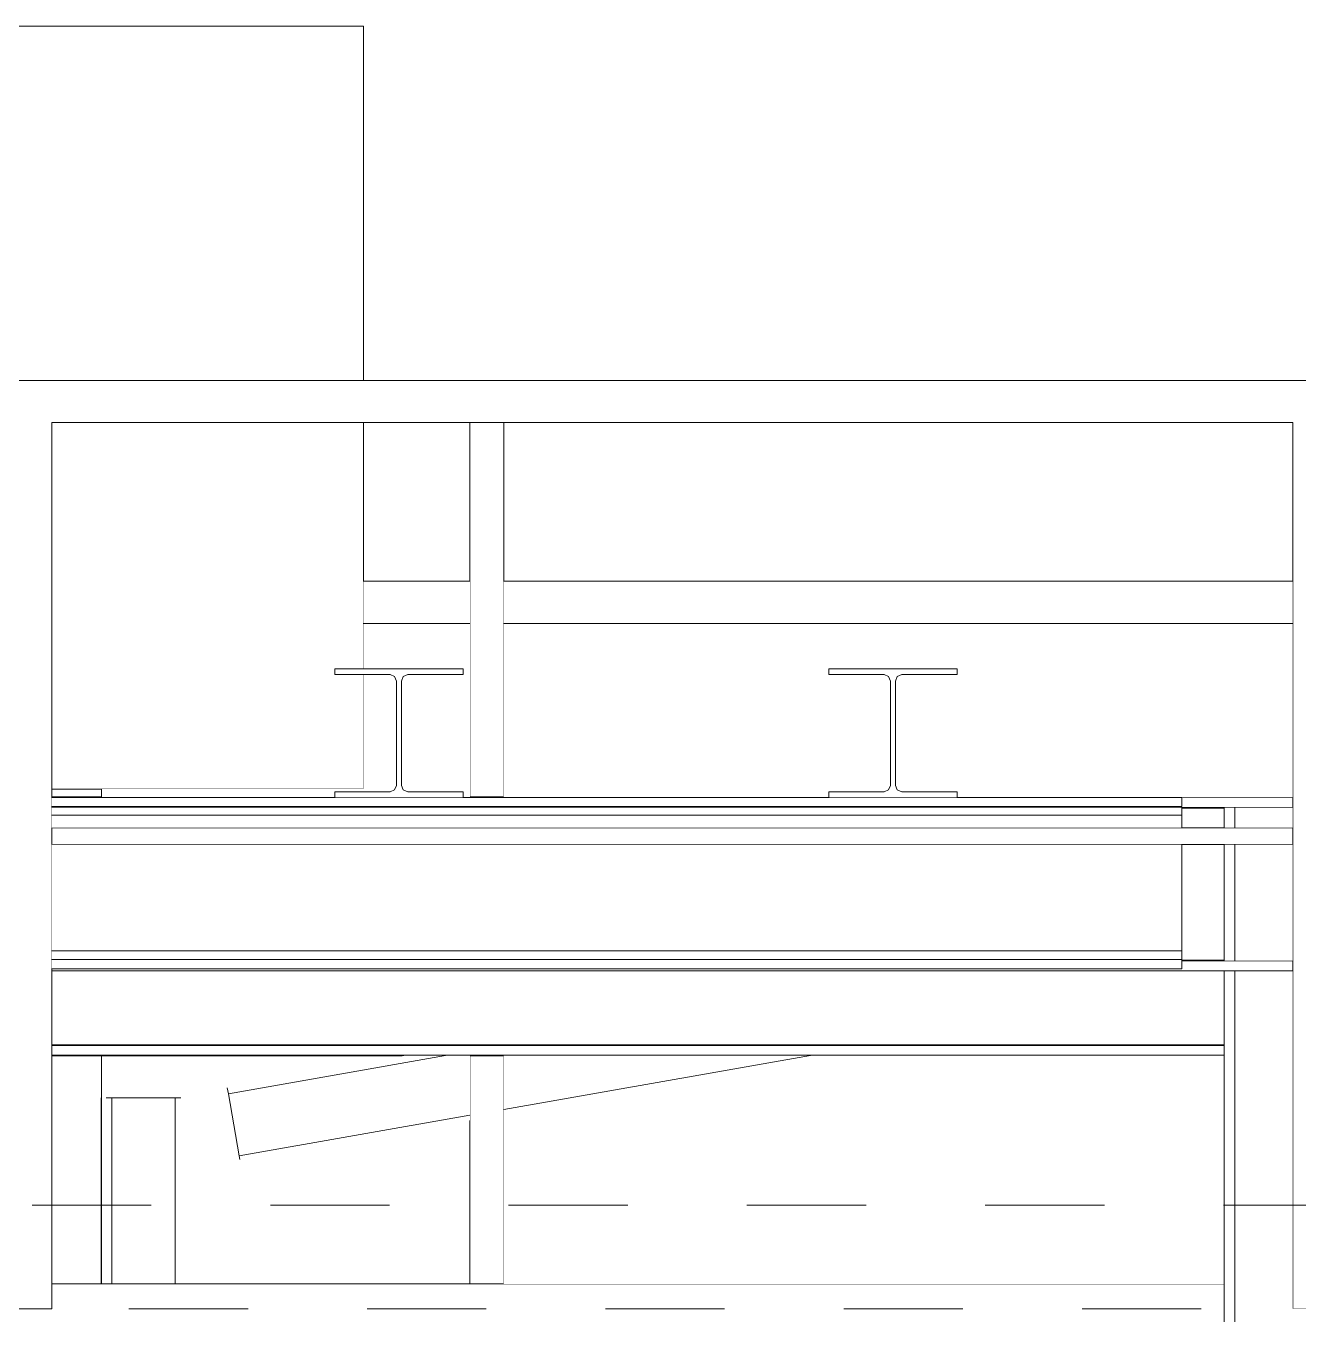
# Model space of a CAD drawing. Header units: millimetres. Extents: x -48147 to 1417267, y -496296 to 18123.
# Drawn here: x 1384916 to 1386423, y -475115 to -473553 of the extents above; entities that cross this region are included whole.
import ezdxf

# ---------------------------------------------------------------- set-up
doc = ezdxf.new("R2010")
doc.units = ezdxf.units.MM
doc.header["$MEASUREMENT"] = 0
doc.linetypes.add('Dashed', pattern=[2822.222233, 1411.111116, -1411.111116])
doc.linetypes.add('Wipeout_Contour', pattern=[1000, 0, -1000])
for name, color, linetype, lineweight, true_color in [('0_Pen_No__105', 7, 'Continuous', 15, 0xa6a6a6), ('New_A-20-M_Roof_Accessory_Pen_No__36', 7, 'Continuous', 35, 0x2a2a2a), ('New_A-20-M_Roof_Pen_No__63', 7, 'Continuous', 20, 0x606060), ('New_A-25-M_Wall_Ext_Pen_No__64', 7, 'Continuous', 20, 0x606060)]:
    doc.layers.add(name, color=color, linetype=linetype, lineweight=lineweight, true_color=true_color)
for name, color, linetype, lineweight in [('A-25-M_Wall_Int_Pen_No__2', 8, 'Continuous', 15), ('New_A-20-M_Roof_Accessory_Pen_No__89', 8, 'Continuous', 20), ('New_A-20-M_Roof_Pen_No__92', 8, 'Continuous', 13), ('S-280-M_COLUMN.IFC Import_Pen_No__88', 8, 'Continuous', 20), ('S-280-M_STRUCT_FRAME.IFC Import_Pen_No__90', 8, 'Continuous', 20)]:
    doc.layers.add(name, color=color, linetype=linetype, lineweight=lineweight)
for name, color, linetype in [('New_A-20-M_Roof', 7, 'Continuous'), ('New_A-20-M_Roof_Accessory', 7, 'Continuous'), ('New_A-25-M_Wall_Ext', 7, 'Continuous'), ('S-280-M_COLUMN.IFC Import', 7, 'Continuous'), ('S-280-M_STRUCT_FRAME.IFC Import', 7, 'Continuous')]:
    doc.layers.add(name, color=color, linetype=linetype)

# ---------------------------------------------------------------- blocks, each defined once
blk = doc.blocks.new('Section Elem_7_2', base_point=(1376122.5, -491272.8))
at = {"color": 254, "linetype": 'Wipeout_Contour', "lineweight": 0, "ltscale": 5854455.534015944}
blk.add_wipeout([(1384315.6, -473972.8), (1385315.6, -473972.8), (1385315.6, -473553.2), (1384315.6, -473553.2)], dxfattribs=at).dxf.layer = 'New_A-20-M_Roof_Accessory'
at = {"color": 254, "linetype": 'Wipeout_Contour', "lineweight": 0, "ltscale": 26347029.64324403}
blk.add_wipeout([(1384315.6, -474457), (1384768, -474457), (1384769.8, -474452.6), (1384769.8, -474329), (1384767.6, -474323.6), (1384762.2, -474321.4), (1384696.6, -474321.4), (1384696.6, -474314.6), (1384848.8, -474314.6), (1384848.8, -474321.4), (1384783.2, -474321.4), (1384777.8, -474323.6), (1384775.6, -474329), (1384775.6, -474452.6), (1384777.4, -474457), (1384906.4, -474457), (1384906.4, -474022.8), (1384315.6, -474022.8)], dxfattribs=at).dxf.layer = 'New_A-20-M_Roof_Accessory'
at = {"color": 254, "linetype": 'Wipeout_Contour', "lineweight": 0, "ltscale": 11713267.79976792}
blk.add_wipeout([(1384946.4, -474022.8), (1384946.4, -474457), (1385315.6, -474457), (1385315.6, -474321.4), (1385281.6, -474321.4), (1385281.6, -474314.6), (1385315.6, -474314.6), (1385315.6, -474022.8)], dxfattribs=at).dxf.layer = 'New_A-20-M_Roof_Accessory'
at = {"layer": 'New_A-20-M_Roof_Accessory_Pen_No__89', "linetype": 'Continuous'}
for p, q in [((1384315.6, -473553.2), (1384315.6, -473972.8)), ((1385315.6, -473553.2), (1384315.6, -473553.2)), ((1385315.6, -473553.2), (1385315.6, -473972.8)), ((1384315.6, -474022.8), (1384315.6, -474457)), ((1385315.6, -474022.8), (1385315.6, -474314.6)), ((1385315.6, -474321.4), (1385315.6, -474457)), ((1384768, -474457), (1384315.6, -474457)), ((1384906.4, -474457), (1384777.4, -474457)), ((1385315.6, -474457), (1384946.4, -474457))]:
    blk.add_line(p, q, dxfattribs=at)
blk = doc.blocks.new('Section Elem_85_2', base_point=(1376122.5, -491272.8))
at = {"color": 254, "linetype": 'Wipeout_Contour', "lineweight": 0, "ltscale": 5857525.053483143}
blk.add_wipeout([(1385481.8, -474022.8), (1385441.8, -474022.8), (1385441.8, -474466.6), (1385481.8, -474466.6)], dxfattribs=at).dxf.layer = 'New_A-25-M_Wall_Ext'
at = {"color": 254, "linetype": 'Wipeout_Contour', "lineweight": 0, "ltscale": 5858384.829048105}
blk.add_wipeout([(1385441.8, -475043.3), (1385481.8, -475043.3), (1385481.8, -474772.8), (1385441.8, -474772.8)], dxfattribs=at).dxf.layer = 'New_A-25-M_Wall_Ext'
at = {"layer": 'New_A-25-M_Wall_Ext_Pen_No__64', "linetype": 'Continuous'}
for p, q in [((1385441.8, -474466.6), (1385441.8, -474022.8)), ((1385481.8, -474466.6), (1385481.8, -474022.8)), ((1385441.8, -475043.3), (1385441.8, -474772.8)), ((1385481.8, -475043.3), (1385481.8, -474772.8))]:
    blk.add_line(p, q, dxfattribs=at)
blk = doc.blocks.new('Section Elem_105_2', base_point=(1376122.5, -491272.8))
at = {"color": 254, "linetype": 'Wipeout_Contour', "lineweight": 0, "ltscale": 11719081.77538154}
blk.add_wipeout([(1384946.4, -474477.8), (1384946.4, -474479.1), (1386416.4, -474479.1), (1386416.4, -474466.6), (1386018.9, -474466.6), (1386018.9, -474466.8), (1386284.8, -474466.8), (1386284.8, -474477.8)], dxfattribs=at).dxf.layer = 'New_A-20-M_Roof_Accessory'
at = {"color": 254, "linetype": 'Wipeout_Contour', "lineweight": 0, "ltscale": 5861184.066761384}
blk.add_wipeout([(1386284.8, -474660.3), (1386335.1, -474660.3), (1386335.1, -474522.8), (1386284.8, -474522.8)], dxfattribs=at).dxf.layer = 'New_A-20-M_Roof_Accessory'
at = {"layer": 'New_A-20-M_Roof_Accessory_Pen_No__36', "linetype": 'Continuous'}
blk.add_line((1386416.4, -474466.6), (1386018.9, -474466.6), dxfattribs=at)
at = {"color": 254, "linetype": 'Wipeout_Contour', "lineweight": 0, "ltscale": 5856496.629509414}
blk.add_wipeout([(1384946.4, -474466.8), (1385281.6, -474466.8), (1385281.6, -474466.6), (1384946.4, -474466.6)], dxfattribs=at).dxf.layer = 'New_A-20-M_Roof_Accessory'
at = {"color": 254, "linetype": 'Wipeout_Contour', "lineweight": 0, "ltscale": 5858525.845223996}
blk.add_wipeout([(1385866.7, -474466.6), (1385433.8, -474466.6), (1385433.8, -474466.8), (1385866.7, -474466.8)], dxfattribs=at).dxf.layer = 'New_A-20-M_Roof_Accessory'
at = {"color": 254, "linetype": 'Wipeout_Contour', "lineweight": 0, "ltscale": 5861053.740932083}
blk.add_wipeout([(1386284.8, -474502.8), (1386335.1, -474502.8), (1386335.1, -474479.1), (1386284.8, -474479.1)], dxfattribs=at).dxf.layer = 'New_A-20-M_Roof_Accessory'
at = {"color": 254, "linetype": 'Wipeout_Contour', "lineweight": 0, "ltscale": 8789497.496430757}
blk.add_wipeout([(1384946.4, -474670), (1384946.4, -474672.8), (1386416.4, -474672.8), (1386416.4, -474660.3), (1386284.8, -474660.3), (1386284.8, -474670)], dxfattribs=at).dxf.layer = 'New_A-20-M_Roof_Accessory'
at = {"layer": 'New_A-20-M_Roof_Accessory_Pen_No__36', "linetype": 'Continuous'}
for p, q in [((1385281.6, -474466.6), (1384946.4, -474466.6)), ((1385866.7, -474466.6), (1385433.8, -474466.6)), ((1386416.4, -474479.1), (1384946.4, -474479.1)), ((1386416.4, -474660.3), (1386284.8, -474660.3)), ((1386416.4, -474672.8), (1384946.4, -474672.8))]:
    blk.add_line(p, q, dxfattribs=at)
blk = doc.blocks.new('Section Elem_118_2', base_point=(1376122.5, -491272.8))
at = {"color": 254, "linetype": 'Wipeout_Contour', "lineweight": 0, "ltscale": 5858878.646758832}
blk.add_wipeout([(1384946.4, -474760.3), (1384946.4, -474772.8), (1386335.1, -474772.8), (1386335.1, -474760.3)], dxfattribs=at).dxf.layer = 'New_A-20-M_Roof_Accessory'
at = {"layer": 'New_A-20-M_Roof_Accessory_Pen_No__36', "linetype": 'Continuous'}
blk.add_line((1386335.1, -474772.8), (1384946.4, -474772.8), dxfattribs=at)
at = {"color": 254, "linetype": 'Wipeout_Contour', "lineweight": 0, "ltscale": 5858813.824972082}
blk.add_wipeout([(1386335.1, -474672.8), (1384946.4, -474672.8), (1384946.4, -474760.3), (1386335.1, -474760.3)], dxfattribs=at).dxf.layer = 'New_A-20-M_Roof_Accessory'
at = {"layer": 'New_A-20-M_Roof_Accessory_Pen_No__36', "linetype": 'Continuous'}
blk.add_line((1386335.1, -474760.3), (1384946.4, -474760.3), dxfattribs=at)
blk = doc.blocks.new('Section Elem_174_2', base_point=(1376122.5, -491272.8))
at = {"color": 254, "linetype": 'Wipeout_Contour', "lineweight": 0, "ltscale": 5858036.542425273}
blk.add_wipeout([(1384926.4, -474022.8), (1386436.4, -474022.8), (1386436.4, -473972.8), (1384926.4, -473972.8)], dxfattribs=at).dxf.layer = 'New_A-25-M_Wall_Ext'
at = {"layer": 'New_A-25-M_Wall_Ext_Pen_No__64', "linetype": 'Continuous'}
blk.add_line((1384926.4, -473972.8), (1386436.4, -473972.8), dxfattribs=at)
at = {"color": 254, "linetype": 'Wipeout_Contour', "lineweight": 0, "ltscale": 5861606.392486966}
blk.add_wipeout([(1386416.4, -475072.8), (1386456.4, -475072.8), (1386456.4, -474022.8), (1386416.4, -474022.8)], dxfattribs=at).dxf.layer = 'New_A-25-M_Wall_Ext'
at = {"layer": 'New_A-25-M_Wall_Ext_Pen_No__64', "linetype": 'Continuous'}
for p, q in [((1384946.4, -474022.8), (1386416.4, -474022.8)), ((1386416.4, -475072.8), (1386456.4, -475072.8))]:
    blk.add_line(p, q, dxfattribs=at)
at = {"color": 254, "linetype": 'Wipeout_Contour', "lineweight": 0, "ltscale": 5858691.503367212}
blk.add_wipeout([(1384946.4, -474504.2), (1386416.4, -474504.2), (1386416.4, -474502.8), (1384946.4, -474502.8)], dxfattribs=at).dxf.layer = 'New_A-25-M_Wall_Ext'
at = {"color": 254, "linetype": 'Wipeout_Contour', "lineweight": 0, "ltscale": 5858694.743053373}
blk.add_wipeout([(1384946.4, -474507.8), (1386416.4, -474507.8), (1386416.4, -474504.2), (1384946.4, -474504.2)], dxfattribs=at).dxf.layer = 'New_A-25-M_Wall_Ext'
at = {"color": 254, "linetype": 'Wipeout_Contour', "lineweight": 0, "ltscale": 5858700.354331905}
blk.add_wipeout([(1384946.4, -474512.8), (1386416.4, -474512.8), (1386416.4, -474507.8), (1384946.4, -474507.8)], dxfattribs=at).dxf.layer = 'New_A-25-M_Wall_Ext'
at = {"layer": 'New_A-25-M_Wall_Ext_Pen_No__64', "linetype": 'Continuous'}
blk.add_line((1384946.4, -474502.8), (1386416.4, -474502.8), dxfattribs=at)
at = {"color": 254, "linetype": 'Wipeout_Contour', "lineweight": 0, "ltscale": 5858706.833763345}
blk.add_wipeout([(1384946.4, -474517.8), (1386416.4, -474517.8), (1386416.4, -474512.8), (1384946.4, -474512.8)], dxfattribs=at).dxf.layer = 'New_A-25-M_Wall_Ext'
at = {"color": 254, "linetype": 'Wipeout_Contour', "lineweight": 0, "ltscale": 5858712.445172071}
blk.add_wipeout([(1384946.4, -474521.5), (1386416.4, -474521.5), (1386416.4, -474517.8), (1384946.4, -474517.8)], dxfattribs=at).dxf.layer = 'New_A-25-M_Wall_Ext'
at = {"color": 254, "linetype": 'Wipeout_Contour', "lineweight": 0, "ltscale": 5858715.684923432}
blk.add_wipeout([(1384946.4, -474522.8), (1386416.4, -474522.8), (1386416.4, -474521.5), (1384946.4, -474521.5)], dxfattribs=at).dxf.layer = 'New_A-25-M_Wall_Ext'
at = {"layer": 'New_A-25-M_Wall_Ext_Pen_No__64', "linetype": 'Continuous'}
for p, q in [((1386416.4, -475072.8), (1386416.4, -474022.8)), ((1384946.4, -474522.8), (1386416.4, -474522.8))]:
    blk.add_line(p, q, dxfattribs=at)
blk = doc.blocks.new('Section Elem_175_2', base_point=(1376122.5, -491272.8))
at = {"color": 254, "linetype": 'Wipeout_Contour', "lineweight": 0, "ltscale": 5853759.092276802}
blk.add_wipeout([(1384176, -474022.8), (1384926.4, -474022.8), (1384926.4, -473972.8), (1384176, -473972.8)], dxfattribs=at).dxf.layer = 'New_A-25-M_Wall_Ext'
at = {"layer": 'New_A-25-M_Wall_Ext_Pen_No__64', "linetype": 'Continuous'}
blk.add_line((1384176, -473972.8), (1384926.4, -473972.8), dxfattribs=at)
at = {"color": 254, "linetype": 'Wipeout_Contour', "lineweight": 0, "ltscale": 5855892.192746735}
blk.add_wipeout([(1384906.4, -475072.8), (1384946.4, -475072.8), (1384946.4, -474022.8), (1384906.4, -474022.8)], dxfattribs=at).dxf.layer = 'New_A-25-M_Wall_Ext'
at = {"layer": 'New_A-25-M_Wall_Ext_Pen_No__64', "linetype": 'Continuous'}
for p, q in [((1384176, -474022.8), (1384906.4, -474022.8)), ((1384946.4, -475072.8), (1384946.4, -474022.8)), ((1384906.4, -475072.8), (1384946.4, -475072.8))]:
    blk.add_line(p, q, dxfattribs=at)
at = {"color": 254, "linetype": 'Wipeout_Contour', "lineweight": 0, "ltscale": 5854376.695441774}
blk.add_wipeout([(1384176, -474504.2), (1384906.4, -474504.2), (1384906.4, -474502.8), (1384176, -474502.8)], dxfattribs=at).dxf.layer = 'New_A-25-M_Wall_Ext'
at = {"color": 254, "linetype": 'Wipeout_Contour', "lineweight": 0, "ltscale": 5854379.937489162}
blk.add_wipeout([(1384176, -474507.8), (1384906.4, -474507.8), (1384906.4, -474504.2), (1384176, -474504.2)], dxfattribs=at).dxf.layer = 'New_A-25-M_Wall_Ext'
at = {"color": 254, "linetype": 'Wipeout_Contour', "lineweight": 0, "ltscale": 5854385.552924974}
blk.add_wipeout([(1384176, -474512.8), (1384906.4, -474512.8), (1384906.4, -474507.8), (1384176, -474507.8)], dxfattribs=at).dxf.layer = 'New_A-25-M_Wall_Ext'
at = {"layer": 'New_A-25-M_Wall_Ext_Pen_No__64', "linetype": 'Continuous'}
blk.add_line((1384176, -474502.8), (1384906.4, -474502.8), dxfattribs=at)
at = {"color": 254, "linetype": 'Wipeout_Contour', "lineweight": 0, "ltscale": 5854392.037130781}
blk.add_wipeout([(1384176, -474517.8), (1384906.4, -474517.8), (1384906.4, -474512.8), (1384176, -474512.8)], dxfattribs=at).dxf.layer = 'New_A-25-M_Wall_Ext'
at = {"color": 254, "linetype": 'Wipeout_Contour', "lineweight": 0, "ltscale": 5854397.652657745}
blk.add_wipeout([(1384176, -474521.5), (1384906.4, -474521.5), (1384906.4, -474517.8), (1384176, -474517.8)], dxfattribs=at).dxf.layer = 'New_A-25-M_Wall_Ext'
at = {"color": 254, "linetype": 'Wipeout_Contour', "lineweight": 0, "ltscale": 5854400.894795874}
blk.add_wipeout([(1384176, -474522.8), (1384906.4, -474522.8), (1384906.4, -474521.5), (1384176, -474521.5)], dxfattribs=at).dxf.layer = 'New_A-25-M_Wall_Ext'
at = {"layer": 'New_A-25-M_Wall_Ext_Pen_No__64', "linetype": 'Continuous'}
for p, q in [((1384906.4, -475072.8), (1384906.4, -474022.8)), ((1384176, -474522.8), (1384906.4, -474522.8))]:
    blk.add_line(p, q, dxfattribs=at)
blk = doc.blocks.new('Section Elem_273_2', base_point=(1376122.5, -491272.8))
at = {"layer": 'New_A-20-M_Roof_Pen_No__92', "linetype": 'Continuous'}
blk.add_line((1384946.4, -475043.3), (1386335.1, -475043.3), dxfattribs=at)
blk = doc.blocks.new('Section Elem_275_2', base_point=(1376122.5, -491272.8))
at = {"layer": 'New_A-20-M_Roof_Pen_No__63', "linetype": 'Continuous'}
blk.add_line((1385005.4, -475043.3), (1385005.4, -474772.8), dxfattribs=at)
at = {"color": 254, "linetype": 'Wipeout_Contour', "lineweight": 0, "ltscale": 35157196.82041503}
blk.add_wipeout([(1385481.8, -474260.8), (1385481.8, -474466.6), (1385866.7, -474466.6), (1385866.7, -474460.2), (1385932.3, -474460.2), (1385937.7, -474458), (1385939.9, -474452.6), (1385939.9, -474329), (1385937.7, -474323.6), (1385932.3, -474321.4), (1385866.7, -474321.4), (1385866.7, -474314.6), (1386018.9, -474314.6), (1386018.9, -474321.4), (1385953.3, -474321.4), (1385947.9, -474323.6), (1385945.7, -474329), (1385945.7, -474452.6), (1385947.9, -474458), (1385953.3, -474460.2), (1386018.9, -474460.2), (1386018.9, -474466.6), (1386416.4, -474466.6), (1386416.4, -474260.8)], dxfattribs=at).dxf.layer = 'New_A-20-M_Roof'
at = {"color": 254, "linetype": 'Wipeout_Contour', "lineweight": 0, "ltscale": 17571125.45363834}
blk.add_wipeout([(1385315.6, -474457), (1385005.4, -474457), (1385005.4, -474466.6), (1385281.6, -474466.6), (1385281.6, -474460.2), (1385347.2, -474460.2), (1385352.6, -474458), (1385354.8, -474452.6), (1385354.8, -474329), (1385352.6, -474323.6), (1385347.2, -474321.4), (1385315.6, -474321.4)], dxfattribs=at).dxf.layer = 'New_A-20-M_Roof'
at = {"color": 254, "linetype": 'Wipeout_Contour', "lineweight": 0, "ltscale": 7325057.249183556}
blk.add_wipeout([(1385481.8, -474842.8), (1385481.8, -475043.3), (1386335.1, -475043.3), (1386335.1, -474772.8), (1385892.3, -474772.8)], dxfattribs=at).dxf.layer = 'New_A-20-M_Roof'
at = {"layer": 'New_A-20-M_Roof_Pen_No__63', "linetype": 'Continuous'}
blk.add_line((1385005.4, -474466.6), (1385005.4, -474457), dxfattribs=at)
at = {"color": 254, "linetype": 'Wipeout_Contour', "lineweight": 0, "ltscale": 5859373.757233472}
blk.add_wipeout([(1385481.8, -474235.7), (1385481.8, -474260.7), (1386416.4, -474260.7), (1386416.4, -474235.7)], dxfattribs=at).dxf.layer = 'New_A-20-M_Roof'
at = {"color": 254, "linetype": 'Wipeout_Contour', "lineweight": 0, "ltscale": 20500938.72532083}
blk.add_wipeout([(1385315.6, -474314.6), (1385433.8, -474314.6), (1385433.8, -474321.4), (1385368.2, -474321.4), (1385362.9, -474323.6), (1385360.6, -474329), (1385360.6, -474452.6), (1385362.9, -474458), (1385368.2, -474460.2), (1385433.8, -474460.2), (1385433.8, -474466.6), (1385441.8, -474466.6), (1385441.8, -474260.8), (1385315.6, -474260.8)], dxfattribs=at).dxf.layer = 'New_A-20-M_Roof'
at = {"color": 254, "linetype": 'Wipeout_Contour', "lineweight": 0, "ltscale": 5859341.385209145}
blk.add_wipeout([(1385481.8, -474210.7), (1385481.8, -474235.7), (1386416.4, -474235.7), (1386416.4, -474210.7)], dxfattribs=at).dxf.layer = 'New_A-20-M_Roof'
at = {"color": 254, "linetype": 'Wipeout_Contour', "lineweight": 0, "ltscale": 5857214.924915565}
blk.add_wipeout([(1385441.8, -474235.7), (1385315.6, -474235.7), (1385315.6, -474260.7), (1385441.8, -474260.7)], dxfattribs=at).dxf.layer = 'New_A-20-M_Roof'
at = {"color": 254, "linetype": 'Wipeout_Contour', "lineweight": 0, "ltscale": 5859390.045354776}
blk.add_wipeout([(1385481.8, -474260.7), (1385481.8, -474260.8), (1386416.4, -474260.8), (1386416.4, -474260.7)], dxfattribs=at).dxf.layer = 'New_A-20-M_Roof'
at = {"layer": 'New_A-20-M_Roof_Pen_No__63', "linetype": 'Continuous'}
for p, q in [((1385481.8, -474210.7), (1386416.4, -474210.7)), ((1385481.8, -474260.7), (1386416.4, -474260.7)), ((1385481.8, -474260.8), (1386416.4, -474260.8))]:
    blk.add_line(p, q, dxfattribs=at)
at = {"color": 254, "linetype": 'Wipeout_Contour', "lineweight": 0, "ltscale": 5857182.540946713}
blk.add_wipeout([(1385441.8, -474210.7), (1385315.6, -474210.7), (1385315.6, -474235.7), (1385441.8, -474235.7)], dxfattribs=at).dxf.layer = 'New_A-20-M_Roof'
at = {"color": 254, "linetype": 'Wipeout_Contour', "lineweight": 0, "ltscale": 5857231.219049787}
blk.add_wipeout([(1385315.6, -474260.7), (1385315.6, -474260.8), (1385441.8, -474260.8), (1385441.8, -474260.7)], dxfattribs=at).dxf.layer = 'New_A-20-M_Roof'
at = {"layer": 'New_A-20-M_Roof_Pen_No__63', "linetype": 'Continuous'}
for p, q in [((1385315.6, -474210.7), (1385441.8, -474210.7)), ((1385315.6, -474260.7), (1385441.8, -474260.7)), ((1385315.6, -474260.8), (1385441.8, -474260.8))]:
    blk.add_line(p, q, dxfattribs=at)
blk = doc.blocks.new('Section Elem_568_2', base_point=(1376122.5, -491272.8))
at = {"color": 254, "linetype": 'Wipeout_Contour', "lineweight": 0, "ltscale": 5861326.705504873}
blk.add_wipeout([(1386347.7, -474502.8), (1386416.4, -474502.8), (1386416.4, -474479.1), (1386347.7, -474479.1)], dxfattribs=at).dxf.layer = 'S-280-M_COLUMN.IFC Import'
at = {"color": 254, "linetype": 'Wipeout_Contour', "lineweight": 0, "ltscale": 5861898.91408076}
blk.add_wipeout([(1386531.4, -474479.1), (1386531.4, -474502.8), (1386535.1, -474502.8), (1386535.1, -474479.1)], dxfattribs=at).dxf.layer = 'S-280-M_COLUMN.IFC Import'
at = {"color": 254, "linetype": 'Wipeout_Contour', "lineweight": 0, "ltscale": 5861457.025131641}
blk.add_wipeout([(1386347.7, -474660.3), (1386416.4, -474660.3), (1386416.4, -474522.8), (1386347.7, -474522.8)], dxfattribs=at).dxf.layer = 'S-280-M_COLUMN.IFC Import'
at = {"color": 254, "linetype": 'Wipeout_Contour', "lineweight": 0, "ltscale": 5862029.220966015}
blk.add_wipeout([(1386531.4, -474522.8), (1386531.4, -474660.3), (1386535.1, -474660.3), (1386535.1, -474522.8)], dxfattribs=at).dxf.layer = 'S-280-M_COLUMN.IFC Import'
at = {"color": 254, "linetype": 'Wipeout_Contour', "lineweight": 0, "ltscale": 5862403.708173147}
blk.add_wipeout([(1386531.4, -474672.8), (1386531.4, -475088.3), (1386535.1, -475088.2), (1386535.1, -474672.8)], dxfattribs=at).dxf.layer = 'S-280-M_COLUMN.IFC Import'
at = {"color": 254, "linetype": 'Wipeout_Contour', "lineweight": 0, "ltscale": 5863215.264500527}
blk.add_wipeout([(1386531.4, -475522.8), (1386535.1, -475522.8), (1386535.1, -475490), (1386531.4, -475490)], dxfattribs=at).dxf.layer = 'S-280-M_COLUMN.IFC Import'
at = {"color": 254, "linetype": 'Wipeout_Contour', "lineweight": 0, "ltscale": 5861179.822366377}
blk.add_wipeout([(1386347.7, -474479.1), (1386338.8, -474479.1), (1386338.8, -474502.8), (1386347.7, -474502.8)], dxfattribs=at).dxf.layer = 'S-280-M_COLUMN.IFC Import'
at = {"color": 254, "linetype": 'Wipeout_Contour', "lineweight": 0, "ltscale": 5861875.071540019}
blk.add_wipeout([(1386531.4, -474479.1), (1386522.5, -474479.1), (1386522.5, -474502.8), (1386531.4, -474502.8)], dxfattribs=at).dxf.layer = 'S-280-M_COLUMN.IFC Import'
at = {"color": 254, "linetype": 'Wipeout_Contour', "lineweight": 0, "ltscale": 5861310.145209922}
blk.add_wipeout([(1386338.8, -474660.3), (1386347.7, -474660.3), (1386347.7, -474522.8), (1386338.8, -474522.8)], dxfattribs=at).dxf.layer = 'S-280-M_COLUMN.IFC Import'
at = {"color": 254, "linetype": 'Wipeout_Contour', "lineweight": 0, "ltscale": 5862005.378955269}
blk.add_wipeout([(1386522.5, -474522.8), (1386522.5, -474660.3), (1386531.4, -474660.3), (1386531.4, -474522.8)], dxfattribs=at).dxf.layer = 'S-280-M_COLUMN.IFC Import'
at = {"color": 254, "linetype": 'Wipeout_Contour', "lineweight": 0, "ltscale": 5862379.919018832}
blk.add_wipeout([(1386522.5, -475088.4), (1386531.4, -475088.3), (1386531.4, -474672.8), (1386522.5, -474672.8)], dxfattribs=at).dxf.layer = 'S-280-M_COLUMN.IFC Import'
at = {"color": 254, "linetype": 'Wipeout_Contour', "lineweight": 0, "ltscale": 5863191.427342131}
blk.add_wipeout([(1386522.5, -475522.8), (1386531.4, -475522.8), (1386531.4, -475490), (1386522.5, -475490)], dxfattribs=at).dxf.layer = 'S-280-M_COLUMN.IFC Import'
at = {"layer": 'S-280-M_COLUMN.IFC Import_Pen_No__88', "linetype": 'Continuous'}
for p, q in [((1386347.7, -474479.1), (1386347.7, -474502.8)), ((1386535.1, -474479.1), (1386535.1, -474502.8)), ((1386347.7, -474522.8), (1386347.7, -474660.3)), ((1386535.1, -474522.8), (1386535.1, -474660.3)), ((1386535.1, -474672.8), (1386535.1, -475088.2)), ((1386535.1, -475490), (1386535.1, -475522.8)), ((1386535.1, -475522.8), (1386531.4, -475522.8))]:
    blk.add_line(p, q, dxfattribs=at)
at = {"color": 254, "linetype": 'Wipeout_Contour', "lineweight": 0, "ltscale": 5861155.98017234}
blk.add_wipeout([(1386335.1, -474479.1), (1386335.1, -474502.8), (1386338.8, -474502.8), (1386338.8, -474479.1)], dxfattribs=at).dxf.layer = 'S-280-M_COLUMN.IFC Import'
at = {"color": 254, "linetype": 'Wipeout_Contour', "lineweight": 0, "ltscale": 5861733.161021652}
blk.add_wipeout([(1386456.4, -474479.1), (1386456.4, -474502.8), (1386522.5, -474502.8), (1386522.5, -474479.1)], dxfattribs=at).dxf.layer = 'S-280-M_COLUMN.IFC Import'
at = {"color": 254, "linetype": 'Wipeout_Contour', "lineweight": 0, "ltscale": 5861286.30351657}
blk.add_wipeout([(1386335.1, -474660.3), (1386338.8, -474660.3), (1386338.8, -474522.8), (1386335.1, -474522.8)], dxfattribs=at).dxf.layer = 'S-280-M_COLUMN.IFC Import'
at = {"color": 254, "linetype": 'Wipeout_Contour', "lineweight": 0, "ltscale": 5861863.471602207}
blk.add_wipeout([(1386456.4, -474522.8), (1386456.4, -474660.3), (1386522.5, -474660.3), (1386522.5, -474522.8)], dxfattribs=at).dxf.layer = 'S-280-M_COLUMN.IFC Import'
at = {"color": 254, "linetype": 'Wipeout_Contour', "lineweight": 0, "ltscale": 11724059.50515146}
blk.add_wipeout([(1386347.7, -474672.8), (1386347.7, -475088.4), (1386522.5, -475088.4), (1386522.5, -474672.8), (1386456.4, -474672.8), (1386456.4, -475072.8), (1386416.4, -475072.8), (1386416.4, -474672.8)], dxfattribs=at).dxf.layer = 'S-280-M_COLUMN.IFC Import'
at = {"color": 254, "linetype": 'Wipeout_Contour', "lineweight": 0, "ltscale": 5862843.88068861}
blk.add_wipeout([(1386522.5, -475490), (1386347.7, -475490), (1386347.7, -475522.8), (1386522.5, -475522.8)], dxfattribs=at).dxf.layer = 'S-280-M_COLUMN.IFC Import'
at = {"layer": 'S-280-M_COLUMN.IFC Import_Pen_No__88', "linetype": 'Continuous'}
for p, q in [((1386522.5, -474467), (1386522.5, -474502.8)), ((1386335.1, -474479.1), (1386335.1, -474502.8)), ((1386335.1, -474522.8), (1386335.1, -474660.3)), ((1386522.5, -474522.8), (1386522.5, -475088.4)), ((1386522.5, -475490), (1386522.5, -475522.8)), ((1386531.4, -475522.8), (1386522.5, -475522.8))]:
    blk.add_line(p, q, dxfattribs=at)
at = {"color": 254, "linetype": 'Wipeout_Contour', "lineweight": 0, "ltscale": 5861684.72970832}
blk.add_wipeout([(1386347.7, -474672.8), (1386338.8, -474672.8), (1386338.8, -475088.3), (1386347.7, -475088.4)], dxfattribs=at).dxf.layer = 'S-280-M_COLUMN.IFC Import'
at = {"color": 254, "linetype": 'Wipeout_Contour', "lineweight": 0, "ltscale": 5862496.334192874}
blk.add_wipeout([(1386338.8, -475490), (1386338.8, -475522.8), (1386347.7, -475522.8), (1386347.7, -475490)], dxfattribs=at).dxf.layer = 'S-280-M_COLUMN.IFC Import'
at = {"layer": 'S-280-M_COLUMN.IFC Import_Pen_No__88', "linetype": 'Continuous'}
for p, q in [((1386347.7, -474672.8), (1386347.7, -475088.4)), ((1386347.7, -475490), (1386347.7, -475522.8)), ((1386522.5, -475522.8), (1386347.7, -475522.8))]:
    blk.add_line(p, q, dxfattribs=at)
at = {"color": 254, "linetype": 'Wipeout_Contour', "lineweight": 0, "ltscale": 5861660.838178909}
blk.add_wipeout([(1386338.8, -474672.8), (1386335.1, -474672.8), (1386335.1, -475088.2), (1386338.8, -475088.3)], dxfattribs=at).dxf.layer = 'S-280-M_COLUMN.IFC Import'
at = {"color": 254, "linetype": 'Wipeout_Contour', "lineweight": 0, "ltscale": 5862472.497382394}
blk.add_wipeout([(1386335.1, -475490), (1386335.1, -475522.8), (1386338.8, -475522.8), (1386338.8, -475490)], dxfattribs=at).dxf.layer = 'S-280-M_COLUMN.IFC Import'
at = {"layer": 'S-280-M_COLUMN.IFC Import_Pen_No__88', "linetype": 'Continuous'}
for p, q in [((1386335.1, -474672.8), (1386335.1, -475088.2)), ((1386335.1, -475490), (1386335.1, -475522.8)), ((1386338.8, -475522.8), (1386335.1, -475522.8)), ((1386347.7, -475522.8), (1386338.8, -475522.8))]:
    blk.add_line(p, q, dxfattribs=at)
blk = doc.blocks.new('Section Elem_575_2', base_point=(1376122.5, -491272.8))
at = {"color": 254, "linetype": 'Wipeout_Contour', "lineweight": 0, "ltscale": 5858401.989461837}
blk.add_wipeout([(1386284.8, -474466.8), (1384946.4, -474466.8), (1384946.4, -474477.8), (1386284.8, -474477.8)], dxfattribs=at).dxf.layer = 'S-280-M_STRUCT_FRAME.IFC Import'
at = {"color": 254, "linetype": 'Wipeout_Contour', "lineweight": 0, "ltscale": 5858549.08801953}
blk.add_wipeout([(1384946.4, -474648.8), (1386284.8, -474648.8), (1386284.8, -474522.8), (1384946.4, -474522.8)], dxfattribs=at).dxf.layer = 'S-280-M_STRUCT_FRAME.IFC Import'
at = {"layer": 'S-280-M_STRUCT_FRAME.IFC Import_Pen_No__90', "linetype": 'Continuous'}
blk.add_line((1386284.8, -474466.8), (1384946.4, -474466.8), dxfattribs=at)
at = {"color": 254, "linetype": 'Wipeout_Contour', "lineweight": 0, "ltscale": 5858411.894645264}
blk.add_wipeout([(1384946.4, -474479.1), (1384946.4, -474480.8), (1386284.8, -474480.8), (1386284.8, -474479.1)], dxfattribs=at).dxf.layer = 'S-280-M_STRUCT_FRAME.IFC Import'
at = {"color": 254, "linetype": 'Wipeout_Contour', "lineweight": 0, "ltscale": 5858635.418200502}
blk.add_wipeout([(1386284.8, -474648.8), (1384946.4, -474648.8), (1384946.4, -474656), (1386284.8, -474656)], dxfattribs=at).dxf.layer = 'S-280-M_STRUCT_FRAME.IFC Import'
at = {"color": 254, "linetype": 'Wipeout_Contour', "lineweight": 0, "ltscale": 5858417.661214387}
blk.add_wipeout([(1386284.8, -474480.8), (1384946.4, -474480.8), (1384946.4, -474488), (1386284.8, -474488)], dxfattribs=at).dxf.layer = 'S-280-M_STRUCT_FRAME.IFC Import'
at = {"color": 254, "linetype": 'Wipeout_Contour', "lineweight": 0, "ltscale": 5858642.029230667}
blk.add_wipeout([(1384946.4, -474659), (1386284.8, -474659), (1386284.8, -474656), (1384946.4, -474656)], dxfattribs=at).dxf.layer = 'S-280-M_STRUCT_FRAME.IFC Import'
at = {"layer": 'S-280-M_STRUCT_FRAME.IFC Import_Pen_No__90', "linetype": 'Continuous'}
for p, q in [((1386284.8, -474477.8), (1384946.4, -474477.8)), ((1386284.8, -474477.8), (1386284.8, -474466.8)), ((1386284.8, -474648.8), (1386284.8, -474522.8)), ((1386284.8, -474648.8), (1384946.4, -474648.8))]:
    blk.add_line(p, q, dxfattribs=at)
at = {"color": 254, "linetype": 'Wipeout_Contour', "lineweight": 0, "ltscale": 5858431.924060552}
blk.add_wipeout([(1386284.8, -474488), (1384946.4, -474488), (1384946.4, -474502.8), (1386284.8, -474502.8)], dxfattribs=at).dxf.layer = 'S-280-M_STRUCT_FRAME.IFC Import'
at = {"color": 254, "linetype": 'Wipeout_Contour', "lineweight": 0, "ltscale": 5858651.095276915}
blk.add_wipeout([(1384946.4, -474659), (1384946.4, -474670), (1386284.8, -474670), (1386284.8, -474659)], dxfattribs=at).dxf.layer = 'S-280-M_STRUCT_FRAME.IFC Import'
at = {"layer": 'S-280-M_STRUCT_FRAME.IFC Import_Pen_No__90', "linetype": 'Continuous'}
for p, q in [((1386284.8, -474488), (1384946.4, -474488)), ((1386284.8, -474480.8), (1386284.8, -474479.1)), ((1386284.8, -474488), (1386284.8, -474480.8)), ((1386284.8, -474502.8), (1386284.8, -474488)), ((1386284.8, -474656), (1386284.8, -474648.8)), ((1386284.8, -474659), (1384946.4, -474659)), ((1386284.8, -474659), (1386284.8, -474656)), ((1386284.8, -474670), (1386284.8, -474659)), ((1386284.8, -474670), (1384946.4, -474670))]:
    blk.add_line(p, q, dxfattribs=at)
blk = doc.blocks.new('Section Elem_588_2', base_point=(1376122.5, -491272.8))
at = {"color": 254, "linetype": 'Wipeout_Contour', "lineweight": 0, "ltscale": 29286602.31893933}
blk.add_wipeout([(1385433.8, -474314.6), (1385281.6, -474314.6), (1385281.6, -474321.4), (1385347.2, -474321.4), (1385352.6, -474323.6), (1385354.8, -474329), (1385354.8, -474452.6), (1385352.6, -474458), (1385347.2, -474460.2), (1385281.6, -474460.2), (1385281.6, -474466.8), (1385433.8, -474466.8), (1385433.8, -474460.2), (1385368.2, -474460.2), (1385362.9, -474458), (1385360.6, -474452.6), (1385360.6, -474329), (1385362.9, -474323.6), (1385368.2, -474321.4), (1385433.8, -474321.4)], dxfattribs=at).dxf.layer = 'S-280-M_STRUCT_FRAME.IFC Import'
at = {"layer": 'S-280-M_STRUCT_FRAME.IFC Import_Pen_No__90', "linetype": 'Continuous'}
for p, q in [((1385433.8, -474314.6), (1385281.6, -474314.6)), ((1385281.6, -474314.6), (1385281.6, -474321.4)), ((1385281.6, -474321.4), (1385347.2, -474321.4)), ((1385347.2, -474321.4), (1385352.6, -474323.6)), ((1385362.9, -474323.6), (1385368.2, -474321.4)), ((1385368.2, -474321.4), (1385433.8, -474321.4)), ((1385368.2, -474321.4), (1385368.2, -474321.4)), ((1385433.8, -474321.4), (1385433.8, -474314.6)), ((1385352.6, -474323.6), (1385354.8, -474329)), ((1385354.8, -474329), (1385354.8, -474452.6)), ((1385360.6, -474329), (1385362.9, -474323.6)), ((1385360.6, -474452.6), (1385360.6, -474329)), ((1385281.6, -474460.2), (1385281.6, -474466.8)), ((1385347.2, -474460.2), (1385281.6, -474460.2)), ((1385352.6, -474458), (1385347.2, -474460.2)), ((1385354.8, -474452.6), (1385352.6, -474458)), ((1385362.9, -474458), (1385360.6, -474452.6)), ((1385368.2, -474460.2), (1385362.9, -474458)), ((1385433.8, -474460.2), (1385368.2, -474460.2)), ((1385368.2, -474460.2), (1385368.2, -474460.2)), ((1385433.8, -474466.8), (1385433.8, -474460.2))]:
    blk.add_line(p, q, dxfattribs=at)
blk = doc.blocks.new('Section Elem_589_2', base_point=(1376122.5, -491272.8))
at = {"color": 254, "linetype": 'Wipeout_Contour', "lineweight": 0, "ltscale": 29297672.55489619}
blk.add_wipeout([(1386018.9, -474314.6), (1385866.7, -474314.6), (1385866.7, -474321.4), (1385932.3, -474321.4), (1385937.7, -474323.6), (1385939.9, -474329), (1385939.9, -474452.6), (1385937.7, -474458), (1385932.3, -474460.2), (1385866.7, -474460.2), (1385866.7, -474466.8), (1386018.9, -474466.8), (1386018.9, -474460.2), (1385953.3, -474460.2), (1385947.9, -474458), (1385945.7, -474452.6), (1385945.7, -474329), (1385947.9, -474323.6), (1385953.3, -474321.4), (1386018.9, -474321.4)], dxfattribs=at).dxf.layer = 'S-280-M_STRUCT_FRAME.IFC Import'
at = {"layer": 'S-280-M_STRUCT_FRAME.IFC Import_Pen_No__90', "linetype": 'Continuous'}
for p, q in [((1386018.9, -474314.6), (1385866.7, -474314.6)), ((1385866.7, -474314.6), (1385866.7, -474321.4)), ((1385866.7, -474321.4), (1385932.3, -474321.4)), ((1385932.3, -474321.4), (1385937.7, -474323.6)), ((1385947.9, -474323.6), (1385953.3, -474321.4)), ((1385953.3, -474321.4), (1386018.9, -474321.4)), ((1385953.3, -474321.4), (1385953.3, -474321.4)), ((1386018.9, -474321.4), (1386018.9, -474314.6)), ((1385937.7, -474323.6), (1385939.9, -474329)), ((1385939.9, -474329), (1385939.9, -474452.6)), ((1385945.7, -474329), (1385947.9, -474323.6)), ((1385945.7, -474452.6), (1385945.7, -474329)), ((1385866.7, -474460.2), (1385866.7, -474466.8)), ((1385932.3, -474460.2), (1385866.7, -474460.2)), ((1385937.7, -474458), (1385932.3, -474460.2)), ((1385939.9, -474452.6), (1385937.7, -474458)), ((1385947.9, -474458), (1385945.7, -474452.6)), ((1385953.3, -474460.2), (1385947.9, -474458)), ((1386018.9, -474460.2), (1385953.3, -474460.2)), ((1385953.3, -474460.2), (1385953.3, -474460.2)), ((1386018.9, -474466.8), (1386018.9, -474460.2))]:
    blk.add_line(p, q, dxfattribs=at)
blk = doc.blocks.new('Section Elem_615_2', base_point=(1376122.5, -491272.8))
at = {"color": 254, "linetype": 'Wipeout_Contour', "lineweight": 0, "ltscale": 4392735.719491333}
blk.add_wipeout([(1385092.6, -475042.5), (1385099.2, -474822.8), (1385092.6, -474822.8)], dxfattribs=at).dxf.layer = 'S-280-M_COLUMN.IFC Import'
at = {"color": 254, "linetype": 'Wipeout_Contour', "lineweight": 0, "ltscale": 5856878.125531578}
blk.add_wipeout([(1385092.6, -475042.5), (1385092.6, -474822.8), (1385017.8, -474822.8), (1385017.8, -475042.5)], dxfattribs=at).dxf.layer = 'S-280-M_COLUMN.IFC Import'
at = {"layer": 'S-280-M_COLUMN.IFC Import_Pen_No__88', "linetype": 'Continuous'}
for p, q in [((1385099.3, -474822.8), (1385092.6, -474822.8)), ((1385092.6, -474822.8), (1385092.6, -475043.3))]:
    blk.add_line(p, q, dxfattribs=at)
at = {"color": 254, "linetype": 'Wipeout_Contour', "lineweight": 0, "ltscale": 4392509.896040983}
blk.add_wipeout([(1385011.1, -474822.8), (1385017.8, -475042.5), (1385017.8, -474822.8)], dxfattribs=at).dxf.layer = 'S-280-M_COLUMN.IFC Import'
at = {"layer": 'S-280-M_COLUMN.IFC Import_Pen_No__88', "linetype": 'Continuous'}
for p, q in [((1385092.6, -474822.8), (1385017.8, -474822.8)), ((1385017.8, -474822.8), (1385017.8, -475043.3))]:
    blk.add_line(p, q, dxfattribs=at)
at = {"color": 254, "linetype": 'Wipeout_Contour', "lineweight": 0, "ltscale": 7320830.407200414}
blk.add_wipeout([(1385005.2, -475043.3), (1385005.4, -475043.3), (1385005.4, -474835.8), (1385005.4, -474822.8), (1385005.2, -474822.8)], dxfattribs=at).dxf.layer = 'S-280-M_COLUMN.IFC Import'
at = {"layer": 'S-280-M_COLUMN.IFC Import_Pen_No__88', "linetype": 'Continuous'}
for p, q in [((1385005.4, -474822.8), (1385005.2, -474822.8)), ((1385005.2, -474822.8), (1385005.2, -475043.3)), ((1385017.8, -474822.8), (1385011, -474822.8))]:
    blk.add_line(p, q, dxfattribs=at)
blk = doc.blocks.new('Section Elem_617_2', base_point=(1376122.5, -491272.8))
at = {"color": 254, "linetype": 'Wipeout_Contour', "lineweight": 0, "ltscale": 5859060.561557513}
blk.add_wipeout([(1385481.8, -474836.6), (1385481.8, -474842.8), (1385892.3, -474772.8), (1385845, -474772.8)], dxfattribs=at).dxf.layer = 'S-280-M_STRUCT_FRAME.IFC Import'
at = {"color": 254, "linetype": 'Wipeout_Contour', "lineweight": 0, "ltscale": 5857743.939966418}
blk.add_wipeout([(1385441.8, -474843.6), (1385168.6, -474891.6), (1385169.4, -474896), (1385441.8, -474849.6)], dxfattribs=at).dxf.layer = 'S-280-M_STRUCT_FRAME.IFC Import'
at = {"color": 254, "linetype": 'Wipeout_Contour', "lineweight": 0, "ltscale": 7322186.054305254}
blk.add_wipeout([(1385155.7, -474818), (1385168.6, -474891.6), (1385441.8, -474843.6), (1385441.8, -474772.8), (1385412.7, -474772.8)], dxfattribs=at).dxf.layer = 'S-280-M_STRUCT_FRAME.IFC Import'
at = {"color": 254, "linetype": 'Wipeout_Contour', "lineweight": 0, "ltscale": 4394078.465246227}
blk.add_wipeout([(1385481.8, -474772.8), (1385481.8, -474836.6), (1385845, -474772.8)], dxfattribs=at).dxf.layer = 'S-280-M_STRUCT_FRAME.IFC Import'
at = {"layer": 'S-280-M_STRUCT_FRAME.IFC Import_Pen_No__90', "linetype": 'Continuous'}
for p, q in [((1385845, -474772.8), (1385481.8, -474836.6)), ((1385441.8, -474843.6), (1385168.6, -474891.6)), ((1385168.6, -474891.6), (1385169.4, -474896.1))]:
    blk.add_line(p, q, dxfattribs=at)
at = {"color": 254, "linetype": 'Wipeout_Contour', "lineweight": 0, "ltscale": 5857518.536268646}
blk.add_wipeout([(1385365.4, -474772.8), (1385154.4, -474811), (1385155.7, -474818), (1385412.7, -474772.8)], dxfattribs=at).dxf.layer = 'S-280-M_STRUCT_FRAME.IFC Import'
at = {"layer": 'S-280-M_STRUCT_FRAME.IFC Import_Pen_No__90', "linetype": 'Continuous'}
for p, q in [((1385412.7, -474772.8), (1385155.7, -474818)), ((1385154.4, -474811), (1385155.7, -474818)), ((1385155.7, -474818), (1385168.6, -474891.6))]:
    blk.add_line(p, q, dxfattribs=at)
blk = doc.blocks.new('S-25 Building Section_STORY_MARKER', base_point=(1376122.5, -491272.8))
at = {"layer": '0_Pen_No__105', "linetype": 'Dashed', "ltscale": 0.1}
blk.add_line((1357662.3, -475072.8), (1413604.9, -475072.8), dxfattribs=at)

msp = doc.modelspace()

# ---------------------------------------------------------------- block references
at = {"layer": 'New_A-20-M_Roof_Accessory'}
msp.add_blockref('Section Elem_7_2', (1376122.5, -491272.8), dxfattribs=at)

# ---------------------------------------------------------------- next in the draw order: block references
at = {"layer": 'New_A-25-M_Wall_Ext'}
msp.add_blockref('Section Elem_85_2', (1376122.5, -491272.8), dxfattribs=at)

# ---------------------------------------------------------------- next in the draw order: block references
at = {"layer": 'New_A-20-M_Roof_Accessory'}
msp.add_blockref('Section Elem_105_2', (1376122.5, -491272.8), dxfattribs=at)

# ---------------------------------------------------------------- next in the draw order: block references
msp.add_blockref('Section Elem_118_2', (1376122.5, -491272.8), dxfattribs=at)

# ---------------------------------------------------------------- next in the draw order: block references
at = {"layer": 'New_A-25-M_Wall_Ext'}
msp.add_blockref('Section Elem_174_2', (1376122.5, -491272.8), dxfattribs=at)

# ---------------------------------------------------------------- next in the draw order: block references
msp.add_blockref('Section Elem_175_2', (1376122.5, -491272.8), dxfattribs=at)

# ---------------------------------------------------------------- next in the draw order: block references
at = {"layer": 'New_A-20-M_Roof'}
msp.add_blockref('Section Elem_273_2', (1376122.5, -491272.8), dxfattribs=at)

# ---------------------------------------------------------------- next in the draw order: block references
msp.add_blockref('Section Elem_275_2', (1376122.5, -491272.8), dxfattribs=at)

# ---------------------------------------------------------------- next in the draw order: block references
at = {"layer": 'S-280-M_COLUMN.IFC Import'}
for name in ['Section Elem_568_2', 'Section Elem_615_2']:
    msp.add_blockref(name, (1376122.5, -491272.8), dxfattribs=at)
at = {"layer": 'S-280-M_STRUCT_FRAME.IFC Import'}
for name in ['Section Elem_575_2', 'Section Elem_617_2']:
    msp.add_blockref(name, (1376122.5, -491272.8), dxfattribs=at)

# ---------------------------------------------------------------- next in the draw order: linework, layer by layer
at = {"layer": 'A-25-M_Wall_Int_Pen_No__2', "linetype": 'Dashed', "ltscale": 0.1}
msp.add_line((1360652.1, -474950), (1408945.9, -474950), dxfattribs=at)

# ---------------------------------------------------------------- next in the draw order: block references
at = {"layer": 'S-280-M_STRUCT_FRAME.IFC Import'}
for name in ['Section Elem_588_2', 'Section Elem_589_2']:
    msp.add_blockref(name, (1376122.5, -491272.8), dxfattribs=at)

# ---------------------------------------------------------------- next in the draw order: block references
at = {"linetype": 'Continuous', "lineweight": 0}
msp.add_blockref('S-25 Building Section_STORY_MARKER', (1376122.5, -491272.8), dxfattribs=at)

doc.saveas('drawing.dxf')
